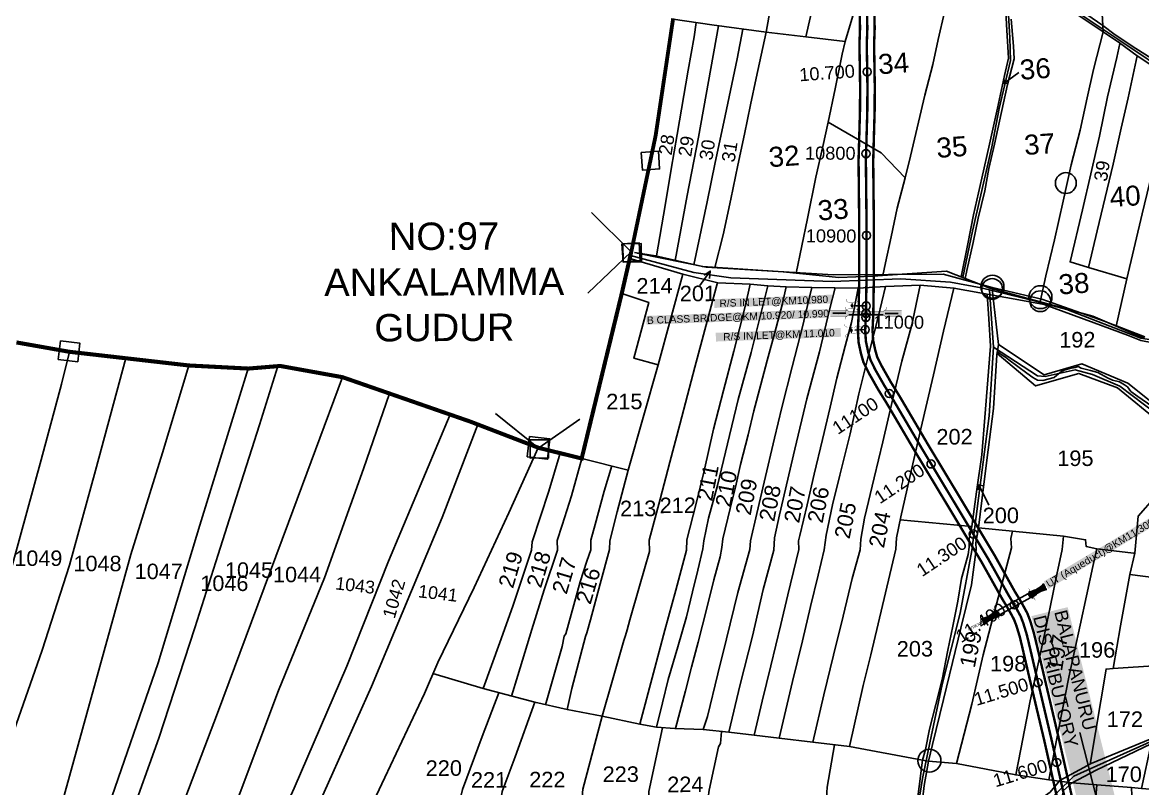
# Model space of a CAD drawing. Header units: inches. Extents: x 194782 to 246112, y 1600383 to 1614216.
# Drawn here: x 197102 to 198478, y 1611738 to 1612679 of the extents above; entities that cross this region are included whole.
import ezdxf
from ezdxf.enums import TextEntityAlignment as Align

# ---------------------------------------------------------------- set-up
doc = ezdxf.new("R2010")
doc.units = ezdxf.units.IN
doc.header["$LTSCALE"] = 15
doc.header["$MEASUREMENT"] = 0
doc.header["$PDMODE"] = 32
doc.header["$PDSIZE"] = 10
doc.linetypes.add('ACAD_ISO02W100', pattern=[15, 12, -3])
doc.linetypes.add('HIDDEN2', pattern=[0.1875, 0.125, -0.0625])
for name, color, linetype in [('BOUNDRY STONES', 240, 'Continuous'), ('CANAL1', 7, 'Continuous'), ('CSMark', 72, 'Continuous'), ('DIMENSION', 7, 'Continuous'), ('PAPER SIZE', 5, 'Continuous'), ('PLOTS', 7, 'Continuous'), ('PLOTS NO', 7, 'Continuous'), ('ROADS', 1, 'Continuous'), ('STREAMS', 4, 'Continuous'), ('STRUCTURE', 5, 'Continuous'), ('text2', 7, 'Continuous'), ('VILLAGE BOUNDAY', 5, 'Continuous')]:
    doc.layers.add(name, color=color, linetype=linetype)
doc.styles.get("Standard").update_dxf_attribs({"font": 'arial.ttf'})
doc.dimstyles.get("Standard").update_dxf_attribs({"dimtxt": 0.18, "dimasz": 0.18, "dimexe": 0.18, "dimexo": 0.0625, "dimgap": 0.09, "dimtad": 0, "dimtih": 1, "dimtoh": 1, "dimdec": 4, "dimzin": 0, "dimdsep": 46, "dimtxsty": 'Standard', "dimcen": 0.09, "dimadec": 0, "dimazin": 0, "dimtfac": 1, "dimtdec": 4, "dimtofl": 0, "dimtmove": 0, "dimatfit": 3, "dimfxl": 1, "dimtolj": 1, "dimtzin": 0, "dimarcsym": 0})

# ---------------------------------------------------------------- blocks, each defined once
blk = doc.blocks.new('OT')
at = {"layer": 'STRUCTURE', "color": 190}
for points, const_width in [([(769751.4, 1706595.8), (769729.4, 1706595.8)], 0.5), ([(769775.2, 1706601.8), (769775.2, 1706597.8), (769769.2, 1706593.8), (769761.8, 1706593.8), (769754.4, 1706593.8), (769748.4, 1706597.8), (769748.4, 1706601.8)], 0.5), ([(769761.8, 1706593.8), (769761.8, 1706581)], 2.5), ([(769751.4, 1706579), (769729.4, 1706579)], 0.5), ([(769748.4, 1706573), (769748.4, 1706577), (769754.4, 1706581), (769761.8, 1706581), (769761.8, 1706581), (769761.8, 1706581), (769769.2, 1706581), (769775.2, 1706577), (769775.2, 1706573)], 0.5)]:
    blk.add_lwpolyline(points, dxfattribs=dict(at, const_width=const_width))
at = {"layer": 'STRUCTURE', "color": 0}
blk.add_circle((769761.8, 1706587.4), 1.87, dxfattribs=at)
blk.add_leader([(769732.6, 1706587.4), (769753.8, 1706587.4)], dimstyle='Standard', override={"dimasz": 10, "dimgap": 0.09, "dimtad": 0}, dxfattribs=at)
blk = doc.blocks.new('SLB')
at = {"layer": 'STRUCTURE'}
h = blk.add_hatch(dxfattribs=at)
h.set_pattern_fill('DOTS', color=6, scale=20, angle=320.3722, style=0)
h.set_pattern_definition([(320.372247934, (-159.4327, -72.9564), (1.2786241598, 0.5641323054), [0, -1.25])])
h.paths.add_polyline_path([(769699.5, 1706871.1), (769699.5, 1706861.1), (769729.1, 1706861.1), (769732.1, 1706863.1), (769792.1, 1706863.1), (769795.1, 1706861.1), (769824.7, 1706861.1), (769824.7, 1706871.1), (769795.1, 1706871.1), (769792.1, 1706869.1), (769732.1, 1706869.1), (769729.1, 1706871.1)])
at = {"layer": 'STRUCTURE', "color": 6, "linetype": 'ACAD_ISO02W100', "ltscale": 0.5, "const_width": 0.5}
for points in [[(769699.5, 1706871.1), (769729.1, 1706871.1)], [(769795.1, 1706871.1), (769824.7, 1706871.1)], [(769699.5, 1706861.1), (769729.1, 1706861.1)], [(769795.1, 1706861.1), (769824.7, 1706861.1)]]:
    blk.add_lwpolyline(points, dxfattribs=at)
at = {"layer": 'STRUCTURE', "color": 6, "const_width": 0.628}
for points in [[(769726.1, 1706877.1), (769726.1, 1706873.1), (769732.1, 1706869.1), (769792.1, 1706869.1), (769798.1, 1706873.1), (769798.1, 1706877.1)], [(769726.1, 1706855.1), (769726.1, 1706859.1), (769732.1, 1706863.1), (769792.1, 1706863.1), (769798.1, 1706859.1), (769798.1, 1706855.1)]]:
    blk.add_lwpolyline(points, dxfattribs=at)
at = {"layer": 'STRUCTURE', "color": 6}
blk.add_lwpolyline([(769732.1, 1706863.1), (769792.1, 1706863.1)], dxfattribs=at)
blk.add_lwpolyline([(769732.1, 1706863.1), (769792.1, 1706863.1)], dxfattribs=at)
at = {"layer": 'STRUCTURE', "color": 0}
blk.add_circle((769762.1, 1706866.1), 1.24, dxfattribs=at)
for points in [[(769703.8, 1706866), (769726.7, 1706866)], [(769818.6, 1706865.8), (769795.7, 1706865.8)]]:
    blk.add_leader(points, dimstyle='Standard', override={"dimasz": 10, "dimgap": 0.09, "dimtad": 0}, dxfattribs=at)
blk = doc.blocks.new('UT')
at = {"layer": 'STRUCTURE'}
h = blk.add_hatch(dxfattribs=at)
h.set_pattern_fill('DASH', color=150, scale=8, angle=-39.6278, style=0)
h.set_pattern_definition([(320.372247933, (-4370.464, -6260.8811), (1.40800153113, 0.132407282), [1, -1])])
h.paths.add_polyline_path([(765163, 1700681.9), (765165.6, 1700680.6), (765167.2, 1700680.3), (765169.1, 1700680), (765172.4, 1700679.6), (765176.4, 1700679.3), (765179.5, 1700679.5), (765183.1, 1700679.9), (765187.7, 1700680.9), (765188.9, 1700681.2), (765193.1, 1700682.2), (765196.1, 1700680.2), (765196.1, 1700672.2), (765193.1, 1700670.2), (765190.5, 1700670.8), (765188.1, 1700671.3), (765185.5, 1700671.8), (765183.6, 1700672.1), (765181, 1700672.5), (765180.3, 1700672.5), (765178.5, 1700672.6), (765176.7, 1700672.6), (765174.6, 1700672.5), (765172.5, 1700672.3), (765170.4, 1700672), (765168.5, 1700671.7), (765166.1, 1700671.2), (765165, 1700670.8), (765163, 1700669.7)])
h.paths.add_polyline_path([(765259.1, 1700682.2), (765256.1, 1700680.2), (765256.1, 1700672.2), (765259.1, 1700670.2), (765261.9, 1700671), (765264.4, 1700671.6), (765266.4, 1700672), (765269.1, 1700672.5), (765272.7, 1700673), (765276.1, 1700673.1), (765278.6, 1700672.9), (765281.2, 1700672.7), (765283.9, 1700672.3), (765286.4, 1700671.9), (765288, 1700671.3), (765289.2, 1700670.6), (765289.1, 1700682.7), (765287.6, 1700681.8), (765285.7, 1700681.2), (765283, 1700680.7), (765281.2, 1700680.4), (765276.7, 1700679.9), (765272.7, 1700679.9), (765268.7, 1700680.3), (765264.8, 1700681), (765261.2, 1700681.7)])
at = {"layer": 'STRUCTURE', "color": 150, "const_width": 0.628}
for points in [[(765190.1, 1700688.2), (765190.1, 1700684.2), (765196.1, 1700680.2), (765256.1, 1700680.2), (765262.1, 1700684.2), (765262.1, 1700688.2)], [(765190.1, 1700664.2), (765190.1, 1700668.2), (765196.1, 1700672.2), (765256.1, 1700672.2), (765262.1, 1700668.2), (765262.1, 1700664.2)]]:
    blk.add_lwpolyline(points, dxfattribs=at)
at = {"layer": 'STRUCTURE', "color": 150}
for points in [[(765196.1, 1700680.2), (765256.1, 1700680.2)], [(765196.1, 1700672.2), (765256.1, 1700672.2)], [(765196.1, 1700672.2), (765256.1, 1700672.2)]]:
    blk.add_lwpolyline(points, dxfattribs=at)
at = {"layer": 'STRUCTURE', "color": 0}
blk.add_circle((765226.1, 1700676.2), 1.89, dxfattribs=at)
at = {"layer": 'STRUCTURE', "color": 150}
for points in [[(765163, 1700681.9), (765164.4, 1700681.1), (765167.9, 1700680.2), (765171.2, 1700679.8), (765176.1, 1700679.4), (765184.7, 1700680.3), (765193.1, 1700682.2)], [(765289.1, 1700682.7), (765287.8, 1700681.9), (765284.3, 1700680.9), (765280.9, 1700680.4), (765276.1, 1700679.8), (765267.4, 1700680.5), (765259.1, 1700682.2)], [(765163, 1700669.7), (765164.3, 1700670.6), (765167.8, 1700671.6), (765171.2, 1700672.1), (765176, 1700672.6), (765184.7, 1700672), (765193.1, 1700670.2)], [(765289.2, 1700670.6), (765287.8, 1700671.4), (765284.2, 1700672.3), (765280.9, 1700672.7), (765276.1, 1700673.1), (765267.4, 1700672.2), (765259.1, 1700670.2)]]:
    blk.add_spline(points, degree=3, dxfattribs=at)
at = {"layer": 'STRUCTURE', "color": 0}
blk.add_text('STREAM', height=5, dxfattribs=at).set_placement((765148.2, 1700675.8), align=Align.MIDDLE_CENTER)
for points in [[(765190.9, 1700676), (765164.2, 1700675.8)], [(765289.3, 1700676.7), (765265.4, 1700676.4)]]:
    blk.add_leader(points, dimstyle='Standard', override={"dimasz": 10, "dimgap": 0.09, "dimtad": 0}, dxfattribs=at)

msp = doc.modelspace()

# ---------------------------------------------------------------- linework, layer by layer
at = {"layer": 'BOUNDRY STONES'}
for points in [[(197862.4, 1612519.6), (197883.5, 1612521.1), (197885, 1612499.2), (197863.9, 1612497.8)], [(197838.6, 1612407.1), (197859.7, 1612408.6), (197861.2, 1612386.7), (197840.1, 1612385.3)]]:
    msp.add_lwpolyline(points, close=True, dxfattribs=at)
at = {"layer": 'BOUNDRY STONES', "color": 1}
for points in [[(197850.1, 1612397.3), (197801.1, 1612445.7)], [(197736.3, 1612156.5), (197683.2, 1612199.1)], [(197736.4, 1612156.7), (197786.8, 1612191.9)]]:
    msp.add_lwpolyline(points, dxfattribs=at)
at = {"layer": 'BOUNDRY STONES'}
msp.add_lwpolyline([(197850.1, 1612397.3), (197796.8, 1612346.5)], dxfattribs=at)
at = {"layer": 'BOUNDRY STONES', "color": 1}
for points in [[(197839.9, 1612407.4), (197862.5, 1612407.5), (197862.6, 1612385.1), (197840, 1612384.9)], [(197148.8, 1612288), (197172.8, 1612285.1), (197170.1, 1612262.4), (197146.1, 1612265.3)], [(197725.3, 1612170.6), (197750.2, 1612167.7), (197747.3, 1612142.8), (197722.4, 1612145.8)], [(197725.8, 1612166.6), (197748.4, 1612166.7), (197748.5, 1612144.3), (197725.9, 1612144.1)]]:
    msp.add_lwpolyline(points, close=True, dxfattribs=at)
at = {"layer": 'BOUNDRY STONES'}
for centre in [(198384.1, 1612481.9), (198293.5, 1612351.8), (198352.7, 1612336.8)]:
    msp.add_circle(centre, 12.8, dxfattribs=at)
at = {"layer": 'BOUNDRY STONES', "color": 1}
for centre in [(198293.9, 1612354.6), (198352.9, 1612341.8), (198216.5, 1611772.5)]:
    msp.add_circle(centre, 14.1, dxfattribs=at)
at = {"layer": 'CANAL1', "color": 200, "const_width": 3}
for points in [[(198130.8, 1612692.7), (198131.2, 1612671.9), (198130.5, 1612652.6), (198131.3, 1612602.3), (198131.2, 1612572.4), (198129.4, 1612509.3), (198130.2, 1612433.4), (198130.1, 1612362), (198130.1, 1612360.3), (198129.5, 1612321.1), (198128.6, 1612301.3), (198129.4, 1612286.4), (198132.4, 1612272.4), (198135.5, 1612261.6), (198141.9, 1612248.8), (198153.5, 1612228.4), (198164.6, 1612210.5), (198199.1, 1612151.8), (198242.3, 1612080.2), (198280.7, 1612016.2), (198306, 1611971.1), (198311.4, 1611962.2), (198315.9, 1611954.4), (198320.4, 1611946), (198323.3, 1611938.5), (198327.4, 1611925.1), (198330.9, 1611910.4), (198340.5, 1611869.3), (198357.8, 1611796.4), (198371, 1611737.4), (198382.9, 1611685)], [(198148.8, 1612694), (198149.2, 1612671.7), (198148.5, 1612652.4), (198149.3, 1612602.4), (198149.2, 1612572.2), (198147.4, 1612509.1), (198148.2, 1612433.4), (198148.1, 1612362), (198148.1, 1612360.2), (198147.5, 1612320.5), (198146.6, 1612301.4), (198147.3, 1612288.8), (198149.9, 1612276.8), (198152.4, 1612268.1), (198157.8, 1612257.3), (198168.9, 1612237.7), (198180, 1612219.8), (198214.6, 1612161), (198257.7, 1612089.5), (198296.3, 1612025.2), (198321.5, 1611980.1), (198326.9, 1611971.4), (198331.6, 1611963.1), (198336.8, 1611953.5), (198340.3, 1611944.3), (198344.7, 1611929.8), (198348.4, 1611914.5), (198358.1, 1611873.4), (198375.3, 1611800.4), (198388.6, 1611741.3), (198400.4, 1611689.1)]]:
    msp.add_lwpolyline(points, dxfattribs=at)
at = {"layer": 'CANAL1', "color": 3, "linetype": 'HIDDEN2', "ltscale": 4, "true_color": 0x00ff00, "const_width": 3}
msp.add_lwpolyline([(198139.8, 1612693.3), (198140.2, 1612671.8), (198139.5, 1612652.5), (198140.3, 1612602.4), (198140.2, 1612572.3), (198138.4, 1612509.2), (198139.2, 1612433.4), (198139.1, 1612362), (198139.1, 1612360.2), (198138.5, 1612322), (198138.5, 1612320.8), (198137.6, 1612301.4), (198138.4, 1612287.6), (198141.2, 1612274.6), (198144, 1612264.9), (198149.8, 1612253), (198161.2, 1612233), (198172.3, 1612215.2), (198206.9, 1612156.4), (198250, 1612084.8), (198288.5, 1612020.7), (198313.8, 1611975.6), (198319.1, 1611966.8), (198320.4, 1611964.6), (198323.7, 1611958.8), (198328.6, 1611949.8), (198331.8, 1611941.4), (198336.1, 1611927.4), (198339.7, 1611912.4), (198349.3, 1611871.4), (198366.5, 1611798.4), (198379.8, 1611739.4), (198391.6, 1611687)], dxfattribs=at)
at = {"layer": 'PLOTS', "color": 0}
for points in [[(198064.8, 1612661.6), (198112.8, 1612655.6), (198127.2, 1612703.7), (198142.2, 1612702.1), (198160.4, 1612770.9), (198246, 1612736.1), (198309.6, 1612712), (198306.9, 1612761.7), (198279.9, 1612777.3), (198238.2, 1612806.3), (198206.4, 1612831.3), (198170.7, 1612857.4), (198184.6, 1612908.7), (198198.2, 1612958.8), (198207.3, 1612992.6)], [(198111.1, 1612852.6), (198099.3, 1612802.1), (198088.7, 1612760.8), (198078.8, 1612722.7), (198070.5, 1612686.6), (198064.8, 1612661.6), (198015.7, 1612667.2), (197949.1, 1612676.1), (197901.5, 1612683.3)], [(198038.2, 1612794.1), (198021.4, 1612697), (198015.7, 1612667.2), (198003.7, 1612610.9), (197996.7, 1612577.9), (197989.1, 1612542), (197981.1, 1612503.7), (197972.4, 1612462.2), (197963.2, 1612418.2), (197952.9, 1612378.3)], [(198314, 1612755.8), (198337.3, 1612739.5), (198367.7, 1612718.7), (198398.1, 1612697.1), (198429.6, 1612675.6), (198444.9, 1612664), (198469.9, 1612647.2), (198496.7, 1612630.3), (198528.2, 1612608.6), (198584.3, 1612593.6), (198591.7, 1612616.2), (198665.5, 1612605.7), (198679.9, 1612621.5), (198625.1, 1612643.5), (198575.4, 1612663.4), (198503, 1612689.4), (198485.7, 1612695.7), (198461.6, 1612713.4), (198470.1, 1612754), (198473.8, 1612772.1), (198430.7, 1612781.3)], [(198446.1, 1612306.3), (198459, 1612364.1), (198477.9, 1612444.3), (198493, 1612506.8), (198503.7, 1612550.4), (198517.4, 1612607.8), (198471.6, 1612638.2), (198449.9, 1612654), (198430.1, 1612667.8), (198379, 1612701.7), (198328.2, 1612734.1), (198313.3, 1612744.1), (198306.9, 1612761.7)], [(198246, 1612736.1), (198234.8, 1612691.9), (198227.4, 1612658.3), (198220.6, 1612627.4), (198210.7, 1612589.9), (198203, 1612556.5), (198193.3, 1612515.1), (198186.5, 1612488.3), (198177, 1612451), (198169.5, 1612415.8), (198162.6, 1612383.8), (198159.3, 1612368.5)], [(198255.4, 1612366.8), (198263.6, 1612407.2), (198270.8, 1612443.1), (198280.8, 1612488), (198290.1, 1612529.5), (198300, 1612574.1), (198308.9, 1612614.2), (198313.7, 1612635.5), (198311.3, 1612676.8), (198309.6, 1612712)], [(198428.1, 1612703.9), (198429.6, 1612675.6), (198430.1, 1612667.8), (198417.9, 1612621.3), (198410.3, 1612586.4), (198401.6, 1612546.7), (198390.7, 1612504.3), (198380.7, 1612459.8), (198370.1, 1612412.3), (198359.4, 1612368), (198352.4, 1612336.2)], [(197881.2, 1612392.4), (197891.8, 1612454.5), (197899.3, 1612499), (197906.5, 1612541.4), (197920, 1612620.5), (197927.3, 1612661.7), (197929.9, 1612679)], [(197957.2, 1612675), (197932.7, 1612538.2), (197919, 1612466.7), (197904.2, 1612387)], [(198316.9, 1612683.2), (198319.6, 1612649.9), (198320.8, 1612634.6), (198312.6, 1612602.8), (198302.6, 1612557.9), (198296.3, 1612529.8), (198289.6, 1612499.6), (198284.6, 1612472.4), (198276.4, 1612438.8), (198270.4, 1612409), (198262.4, 1612374.5), (198260.2, 1612364.9)], [(197927.2, 1612381.7), (197943.2, 1612458.9), (197953.2, 1612507.2), (197963.8, 1612556.5), (197980.4, 1612634.4), (197987.2, 1612671)], [(198052.9, 1612371.4), (198066.6, 1612438.3), (198076.8, 1612489.2), (198085.4, 1612527), (198092.1, 1612556.5), (198100.6, 1612597.8), (198109.2, 1612640.1), (198112.8, 1612655.6)], [(198459.1, 1612364.4), (198411.8, 1612378.4), (198389.4, 1612385.1), (198404.4, 1612449.1), (198414.7, 1612493.4), (198425.5, 1612539.4), (198435.3, 1612587.8), (198446.6, 1612636), (198450.6, 1612653.5)], [(198471.6, 1612638.2), (198460.5, 1612586.4), (198452.2, 1612549.5), (198442.2, 1612505.2), (198432.5, 1612464.1), (198422.7, 1612423.1), (198411.8, 1612378.4)], [(198186.5, 1612488.3), (198157.1, 1612519.1), (198092.1, 1612556.5)], [(197848.3, 1612389.2), (197913.5, 1612370.2), (197956.6, 1612359.5), (197996.2, 1612357.6), (198017.8, 1612355.9), (198040.5, 1612354.5), (198072.1, 1612353.7), (198129, 1612352.7), (198162.4, 1612355), (198205.2, 1612356.6), (198246.6, 1612352.9), (198294.2, 1612344.3), (198326.4, 1612338.4), (198357.3, 1612332.8), (198419, 1612310.2), (198459.9, 1612295.3), (198476.1, 1612288.6), (198545.9, 1612274.9)], [(197913.5, 1612370.2), (197883, 1612258.6), (197853.2, 1612266.7), (197871.9, 1612335.3), (197838.4, 1612346.1)], [(197955.9, 1612359.7), (197937.3, 1612289.5), (197928.4, 1612255.7), (197919.3, 1612221.4), (197909.7, 1612185.4), (197897.5, 1612139.3), (197885.5, 1612093.7), (197872.1, 1612043.5), (197872.6, 1612029.6), (197860.4, 1611987), (197848.4, 1611945.5), (197844.9, 1611933.1), (197842.9, 1611926.4), (197841.1, 1611920.1), (197827.2, 1611871.4), (197814.5, 1611827.2), (197771.4, 1611835.5), (197731.6, 1611844.3), (197668, 1611861.2), (197606.5, 1611879.5)], [(197814.5, 1611827.2), (197860.6, 1611817.5), (197877.5, 1611880.6), (197891.5, 1611933), (197904.7, 1611981.9), (197917.9, 1612031.2), (197918.5, 1612043.9), (197929.7, 1612088.5), (197939.7, 1612128.7), (197951, 1612179.5), (197963.6, 1612227.3), (197976.2, 1612275.3), (197990.1, 1612330.2), (197996.2, 1612357.6)], [(198017.8, 1612355.9), (198005.1, 1612305.1), (197997.4, 1612273.8), (197981.6, 1612216.1), (197968.4, 1612161.8), (197955.9, 1612110.7), (197945.2, 1612070.3), (197939.2, 1612042.7), (197938.2, 1612032.7), (197931.8, 1612006.4), (197925.4, 1611980.1), (197917.9, 1611949.3), (197907.2, 1611912.5), (197895.5, 1611872.3), (197888.5, 1611843.6), (197881.2, 1611813.6), (197860.6, 1611817.5)], [(198001, 1611803.9), (198031.7, 1611800.2), (198048.4, 1611869.9), (198060.4, 1611919.7), (198070.5, 1611962), (198079.8, 1612000.4), (198087.2, 1612031.3), (198089.7, 1612049.6), (198097.5, 1612086.6), (198106.6, 1612123.3), (198119.1, 1612173.8), (198129.9, 1612223), (198142.5, 1612273.7), (198153.3, 1612317.1), (198162.4, 1612355)], [(198205.2, 1612356.6), (198194.9, 1612307.7), (198182.5, 1612263.1), (198171.3, 1612215.5), (198159.1, 1612164.2), (198148.5, 1612119.8), (198136.8, 1612070.5), (198132.1, 1612044.6), (198131.4, 1612031.5), (198121.6, 1611996.2), (198110.4, 1611950.2), (198098.7, 1611902.1), (198086.8, 1611853.3), (198073.2, 1611795.3), (198031.7, 1611800.2)], [(197881.2, 1611813.6), (197903.8, 1611812), (197904.5, 1611812), (197916.7, 1611858.4), (197924.2, 1611887.3), (197932.2, 1611918.1), (197943.1, 1611959.7), (197951.4, 1611994.7), (197959.4, 1612022.7), (197961.6, 1612034.3), (197962.5, 1612045), (197971.8, 1612082.4), (197978.3, 1612108.5), (197984.4, 1612136.3), (197993.9, 1612172.7), (198000.7, 1612202.2), (198009.4, 1612234.5), (198017.3, 1612264.2), (198026.5, 1612298.5), (198035.5, 1612332.2), (198040.5, 1612354.5)], [(198072.1, 1612353.7), (198064.4, 1612321.5), (198060.9, 1612306.8), (198047.9, 1612256.3), (198035, 1612206.2), (198026.2, 1612168.8), (198013.4, 1612114.5), (198004.4, 1612076.3), (197996.5, 1612042.7), (197996, 1612032.1), (197981.2, 1611979.1), (197967.2, 1611922.4), (197956.6, 1611879.2), (197943.7, 1611827), (197938.3, 1611810.8), (197903.8, 1611812)], [(197938.3, 1611810.8), (197970.1, 1611807.6), (197983.8, 1611866.1), (197999.2, 1611925.4), (198012.4, 1611982.7), (198025.4, 1612031.1), (198026.1, 1612046.1), (198032.3, 1612074.6), (198051.3, 1612155.1), (198065.9, 1612216.9), (198081.3, 1612274.6), (198093.5, 1612326.4), (198100.5, 1612353.2)], [(198129, 1612352.7), (198120.6, 1612310.6), (198113.1, 1612281.6), (198102.9, 1612242.4), (198094.4, 1612206.6), (198085, 1612166.8), (198075, 1612124.3), (198066.3, 1612086.9), (198057.4, 1612049.3), (198055.8, 1612042.4), (198056, 1612031.9), (198052.8, 1612018.6), (198042.6, 1611976.4), (198033.8, 1611940), (198021.5, 1611889.2), (198011.1, 1611845.8), (198001, 1611803.9), (197970.1, 1611807.6)], [(198073.3, 1611795.3), (198118.2, 1611790), (198134.9, 1611864.9), (198144.6, 1611902.6), (198162.5, 1611978.7), (198175.1, 1612032.3), (198176, 1612046.2), (198181.2, 1612072.2), (198194.1, 1612128.1), (198206.1, 1612180.1), (198221.5, 1612246.3), (198233.9, 1612300.2), (198246.6, 1612352.9)], [(198287.5, 1612345.5), (198289.4, 1612315.3), (198291.5, 1612281.5), (198288.2, 1612240.4), (198284.6, 1612194.2), (198280.9, 1612148.3), (198274.5, 1612102.9), (198268.5, 1612060.1), (198180.5, 1612068.5)], [(199102.3, 1612345.2), (199089.5, 1612271.2), (199082.3, 1612230), (199074.6, 1612184.7), (199070.4, 1612160), (199070.7, 1612142), (199062.7, 1612098), (199052.3, 1612035), (198991.9, 1612007.4), (198914.7, 1611976.9), (198853.5, 1611939), (198799.3, 1611907.4), (198780, 1611902), (198683, 1611866.6), (198612.3, 1611842.4), (198540.9, 1611816.4), (198487.8, 1611799.1), (198415.3, 1611769.1), (198376.6, 1611748.3), (198364.7, 1611734), (198351.6, 1611724.5), (198312.8, 1611710.5), (198269.5, 1611696.6), (198202.1, 1611695.9)], [(198293.7, 1612353.6), (198294.2, 1612344.3), (198301.5, 1612283.8), (198299.5, 1612270.8), (198295.2, 1612204.9), (198288.8, 1612154.5), (198283.5, 1612112.3), (198276.7, 1612058.6), (198273.5, 1612040.1), (198273.9, 1612031.8), (198268, 1611988.5), (198255.1, 1611935.5), (198244.8, 1611893), (198233.7, 1611847.5), (198220.4, 1611792.6), (198215.4, 1611771.9), (198210.1, 1611742.2), (198208.5, 1611727.8)], [(198301.5, 1612283.8), (198357.5, 1612246.6), (198403.9, 1612260.1), (198460.3, 1612236), (198507, 1612198.9), (198554.8, 1612180.6), (198635.9, 1612194.8), (198706.8, 1612180.3), (198758.8, 1612161.7), (198822, 1612179.5), (198848.8, 1612188.5), (198930.6, 1612174.7), (198956.4, 1612202.1), (199010.5, 1612194.9), (199042.9, 1612289.3), (199058.5, 1612333.9)], [(198877.9, 1612169.2), (198844.4, 1612178.2), (198789.9, 1612156.3), (198754.7, 1612145.1), (198740, 1612147.7), (198634, 1612168.1), (198554.6, 1612170.2), (198499.4, 1612187.9), (198447.4, 1612230.4), (198400.2, 1612248.2), (198346.9, 1612232.8), (198299.8, 1612272.7)], [(197883, 1612258.6), (197846.3, 1612129.5), (197789.2, 1612143.7)], [(198554.6, 1612170.2), (198514.8, 1612120.5), (198472.9, 1612072.8), (198468.7, 1612027.2), (198462.7, 1612001.1), (198597, 1611984.1)], [(197668, 1611861.2), (197688.6, 1611917.7), (197704.7, 1611962.3), (197720.6, 1612010.2), (197727.5, 1612031.2), (197728.5, 1612041.5), (197748.7, 1612103.4), (197762.7, 1612150.1)], [(197789.2, 1612143.7), (197776.6, 1612098), (197765.1, 1612061.9), (197759, 1612042.9), (197759.3, 1612030.9), (197743.1, 1611982.2), (197728.1, 1611933.7), (197710.6, 1611877.1), (197702.8, 1611851.9)], [(197744.9, 1611841.3), (197765.1, 1611912.9), (197767.7, 1611925.4), (197769.6, 1611928.3), (197779.5, 1611963.8), (197787.5, 1611992.4), (197795.7, 1612017.6), (197800.3, 1612031.6), (197800.3, 1612043.2), (197805.7, 1612062.8), (197817, 1612103.7), (197826.1, 1612134.5)], [(197846.3, 1612129.5), (197832.8, 1612078), (197823.6, 1612042.6), (197823.5, 1612032.1), (197812, 1611989.9), (197799.9, 1611945.5), (197795.4, 1611929.4), (197794.1, 1611925), (197777, 1611861.4), (197771.3, 1611835.5)], [(198268.5, 1612060.1), (198265.3, 1612044.9), (198265.5, 1612034.8), (198264, 1612025.6), (198260.7, 1612013.8), (198255.8, 1611996.4), (198251.3, 1611968.4), (198245.2, 1611937.8), (198239.3, 1611908.3), (198232.1, 1611872.1), (198224.4, 1611841.7), (198216.7, 1611811.1), (198211.7, 1611786.4), (198208, 1611773.3), (198118.2, 1611790)], [(198208, 1611773.3), (198215.4, 1611772), (198249.9, 1611769.1), (198268.5, 1611842), (198282.5, 1611902.6), (198296.5, 1611955.6), (198311.4, 1612012.2), (198317.2, 1612033.9), (198316.7, 1612045.6), (198318.6, 1612054.4), (198276.7, 1612058.6)], [(198318.6, 1612054.4), (198381.1, 1612048.1), (198379.4, 1612031.8), (198373.2, 1612001.4), (198364.9, 1611961.2), (198356.8, 1611921.6), (198340.1, 1611846.2), (198328.7, 1611786.7), (198322.6, 1611755.1), (198249.9, 1611769.1)], [(198322.6, 1611755.2), (198363.2, 1611749), (198375.6, 1611812.6), (198387.7, 1611875.2), (198401.6, 1611939), (198417.3, 1612011.2), (198422, 1612032.7), (198409.2, 1612035.5), (198408.3, 1612043.8), (198381.1, 1612048.1)], [(198422, 1612032.7), (198467.4, 1612027.6), (198468.7, 1612027.5)], [(198462.7, 1612001.1), (198451.4, 1611938.1), (198442.1, 1611885.7), (198498, 1611889.5), (198576.2, 1611892.8)], [(198442.1, 1611885.7), (198433.5, 1611885.1), (198414, 1611768.4)], [(197620.2, 1611671.8), (197640.1, 1611725.2), (197642.7, 1611737), (197666.8, 1611802.1), (197687.5, 1611856)], [(197731.6, 1611844.3), (197707.4, 1611777.4), (197691.7, 1611734.7), (197689.8, 1611724.6), (197672.8, 1611683)], [(197774.2, 1611680.5), (197789.8, 1611728.1), (197790.5, 1611737.6), (197814.5, 1611827.2)], [(198477.1, 1611738.5), (198554.3, 1611732.4), (198598.1, 1611728.9), (198617.2, 1611737.6), (198669.5, 1611753.6), (198758.7, 1611777), (198790.6, 1611788.8), (198800.1, 1611794.2), (198808.2, 1611797.2), (198813.5, 1611801.3), (198875.4, 1611811.8), (198959.5, 1611826.3)], [(197888.5, 1611813.1), (197871.8, 1611734.7), (197871.5, 1611725.1), (197861.4, 1611683.9), (197901.5, 1611680.1), (197932.3, 1611677)], [(198078.6, 1611671.1), (198038.3, 1611666.2), (197932.3, 1611677), (197944.6, 1611727.2), (197945.8, 1611736.4), (197957.3, 1611789.7), (197959.8, 1611793.5), (197961.2, 1611808.5)], [(198208, 1611773.3), (198204, 1611741), (198202.4, 1611728.2), (198195.4, 1611693.8), (198078.6, 1611671.1), (198090.2, 1611726.8), (198090.9, 1611740.2), (198100, 1611792.1)], [(198200.6, 1611689.4), (198221.1, 1611688), (198271.2, 1611689.8), (198317, 1611705.7), (198371.1, 1611723.3), (198380.1, 1611730.4), (198381.1, 1611736.1), (198391.9, 1611745.3), (198421.5, 1611760.9), (198488.9, 1611793.4)], [(198363.2, 1611749), (198375.9, 1611747.4), (198391.9, 1611745.3), (198422.2, 1611742.9), (198464.8, 1611739.5), (198477.1, 1611738.5), (198488.9, 1611793.4)], [(198422.2, 1611742.9), (198420.6, 1611723), (198415.9, 1611704.2), (198401.8, 1611625.5), (198390.2, 1611560.7), (198383.5, 1611523.5), (198369.9, 1611447.6), (198364.7, 1611407.7), (198363.2, 1611396.3), (198354.4, 1611339)], [(198394.8, 1611346.7), (198403.7, 1611395.1), (198404.8, 1611410.4), (198419.7, 1611485.6), (198431.9, 1611555.3), (198446.9, 1611640.7), (198465.3, 1611730), (198464.8, 1611739.5)]]:
    msp.add_lwpolyline(points, dxfattribs=at)
at = {"layer": 'PLOTS'}
for points in [[(198481.3, 1612291.2), (198417.1, 1612318.6), (198351.3, 1612336.5), (198290.9, 1612352.7), (198237.3, 1612373.9), (198146.9, 1612367.7), (198105.1, 1612365.9), (198036.7, 1612373.1), (197937.5, 1612379.3), (197880.1, 1612392.7), (197854, 1612396.7)], [(197857.3, 1612395.8), (197942.3, 1612378.7), (198098.5, 1612369.1), (198233.4, 1612369.9), (198293.7, 1612353.6), (198354.6, 1612339.4), (198431.2, 1612312.2), (198481.1, 1612292.9)], [(196907.6, 1611904), (197027.3, 1611817.7), (197089.9, 1612013.5), (197124.9, 1612142.2), (197150.2, 1612234.9), (197159.8, 1612274.7)], [(197229.3, 1612266.8), (197191.8, 1612129.1), (197160.1, 1612012.6), (197126.4, 1611908.1), (197077.3, 1611767.9), (197027.3, 1611817.7)], [(197149.2, 1611715.2), (197202.5, 1611907.6), (197235.2, 1612025.8), (197274.2, 1612150.5), (197306.6, 1612257.9)], [(197379.6, 1612254.1), (197319.9, 1612061.7), (197268.7, 1611892.7), (197204.7, 1611706.9)], [(197233.1, 1611698.6), (197269.6, 1611800.4), (197314, 1611935.6), (197342.6, 1612025.7), (197364.7, 1612095.3), (197393.2, 1612185.2), (197416, 1612257.1)], [(197495.4, 1612243.5), (197429.1, 1612064.9), (197383.6, 1611943.2), (197341.7, 1611830.9), (197282.6, 1611675.6)], [(197345.3, 1611669.2), (197416.6, 1611858.9), (197473.4, 1611997.3), (197521, 1612130.9), (197553.1, 1612223.5)], [(197627.5, 1612197.6), (197551.9, 1612017.6), (197500.7, 1611888.5), (197436, 1611738.8), (197403.7, 1611667.9)], [(197443, 1611667), (197531, 1611863.8), (197617.6, 1612071.3), (197661.6, 1612185.5)], [(197735.8, 1612156.9), (197699.6, 1612077.1), (197657, 1611985.1), (197612.4, 1611893.3), (197595.9, 1611854.9), (197547.3, 1611751.9), (197511.6, 1611676.4)]]:
    msp.add_lwpolyline(points, dxfattribs=at)
at = {"layer": 'PLOTS NO', "color": 0}
for points in [[(198308, 1612604.3), (198326.2, 1612617.8)], [(198309.6, 1612608.5), (198308, 1612604.3), (198311.8, 1612604.7)], [(197947.2, 1612373.9), (197934.4, 1612356)], [(197939.8, 1612368.8), (197947.2, 1612373.9), (197946.4, 1612364.6)], [(198276.8, 1612105.3), (198277, 1612111.2), (198282.6, 1612110.2)], [(198277, 1612111.2), (198289.6, 1612086.5)]]:
    msp.add_lwpolyline(points, dxfattribs=at)
at = {"layer": 'ROADS'}
for points in [[(198394.2, 1613419.5), (198380.4, 1613359), (198367.3, 1613304.5), (198360.2, 1613267.5), (198353.7, 1613242.5), (198348.8, 1613172.9), (198345.4, 1613123.3), (198344.9, 1613054.3), (198342.2, 1613032.3), (198327.3, 1612978.8), (198313.6, 1612929.3), (198301.6, 1612874.4), (198301.5, 1612855.3), (198307.7, 1612783.9), (198310.5, 1612758), (198311.8, 1612717.7), (198315.1, 1612660.3), (198316, 1612632.4), (198302.2, 1612573.3), (198293.2, 1612526.5), (198269.5, 1612422.9), (198257.4, 1612366)], [(198310.6, 1612756.5), (198316, 1612749.4), (198386.7, 1612699.7), (198449.1, 1612657.8), (198519.9, 1612610.3), (198609.5, 1612575.3), (198637.1, 1612565.3), (198695.2, 1612516.5), (198751.2, 1612465.8), (198787, 1612441.1), (198866.8, 1612391.6), (198906, 1612369.7), (198912, 1612363.5), (198913, 1612349.9)], [(197849.2, 1612393.1), (197927, 1612372), (197972.5, 1612365.6), (198097.1, 1612361.1), (198181.2, 1612364.1), (198242.4, 1612360.1), (198279.9, 1612353.2), (198345.7, 1612337.3), (198385.3, 1612326.6), (198476.4, 1612291.4), (198552.3, 1612279.1)], [(198290.2, 1612350.7), (198293.2, 1612309.5), (198295.3, 1612280.5), (198289.7, 1612196.1), (198276.8, 1612094.8), (198268.6, 1612030.5), (198254.3, 1611953.7), (198232.2, 1611866.3), (198217.1, 1611794.6), (198207.8, 1611750.5), (198197.5, 1611684.5), (198176.8, 1611597.2), (198166.4, 1611543.9), (198161.8, 1611486.5), (198158.7, 1611452.5), (198164.4, 1611382.2), (198157.2, 1611318.5), (198150.6, 1611275.1), (198147.1, 1611251.7), (198150.2, 1611229.4), (198153.8, 1611221.5)], [(198295.3, 1612280.5), (198349.4, 1612245.3), (198358.7, 1612244.5), (198395.6, 1612252.6), (198417, 1612246.8), (198450.6, 1612232.3), (198495.7, 1612198.3), (198517.5, 1612187.3), (198553.6, 1612175.6), (198630.7, 1612175.2), (198688.7, 1612168.1), (198749.7, 1612155.5), (198787.2, 1612159.2), (198842.3, 1612179.7), (198865.6, 1612176.2), (198912, 1612160), (199010.9, 1612175.6)], [(198491.2, 1611797.3), (198394, 1611753.4), (198373.3, 1611733.4), (198366, 1611724.7), (198276.6, 1611696), (198264.4, 1611692.1), (198198.7, 1611693.2), (198167.9, 1611685.8), (198071.7, 1611667.2), (198042.7, 1611663.8), (197959.7, 1611672), (197877.2, 1611680.2), (197784.7, 1611679.1), (197674.7, 1611680.3), (197618.1, 1611668.4), (197513.9, 1611667.6)]]:
    msp.add_lwpolyline(points, dxfattribs=at)
at = {"layer": 'STREAMS'}
msp.add_lwpolyline([(198489.7, 1612208), (198472.6, 1612219.9), (198463.9, 1612226), (198459.7, 1612231.5), (198456.1, 1612234.1), (198449.9, 1612237.9), (198441.5, 1612240), (198435.1, 1612242.7), (198423.4, 1612249.2), (198414.2, 1612251.6), (198403, 1612254.5), (198399.3, 1612256.6), (198395.5, 1612255.6), (198389.2, 1612254.1), (198381.9, 1612252.3), (198378.8, 1612250.7), (198373.1, 1612245.9), (198369.7, 1612243.1), (198355.8, 1612239.6), (198349.4, 1612239.8), (198343.6, 1612243.2), (198336.3, 1612248.5), (198314.2, 1612264.9), (198310, 1612268), (198305.9, 1612270.7), (198301.4, 1612273.8), (198300, 1612274.6), (198300, 1612274.6)], dxfattribs=at)
at = {"layer": 'text2', "color": 2}
for p in [(198140, 1612618.6), (198138.6, 1612518.1), (198139.2, 1612417.6), (198138.3, 1612317.1), (198167.2, 1612223.4), (198218.5, 1612137), (198270.4, 1612050.9), (198320.8, 1611963.9), (198350, 1611868.3), (198372.8, 1611770.4)]:
    msp.add_point(p, dxfattribs=at)
at = {"layer": 'text2', "color": 2, "linetype": 'Continuous'}
for p in [(198138.7, 1612331, 1), (198138.5, 1612322, 1), (198137.6, 1612301.9, 1)]:
    msp.add_point(p, dxfattribs=at)
at = {"layer": 'VILLAGE BOUNDAY', "linetype": 'ACAD_ISO02W100', "ltscale": 0.2}
msp.add_lwpolyline([(197094.7, 1612286.2, 5, 5, 0), (197159.8, 1612274.7, 5, 5, 0), (197306.6, 1612257.9, 5, 5, 0), (197379.6, 1612254.1, 5, 5, 0), (197418.8, 1612257.3, 5, 5, 0), (197495.4, 1612243.5, 5, 5, 0), (197652.6, 1612188.9, 5, 5, 0), (197736.4, 1612156.7, 5, 5, 0), (197789.2, 1612143.7, 5, 5, 0), (197838.4, 1612346.1, 5, 5, 0), (197850.1, 1612397.3, 4.72, 4.72, 0), (197880.1, 1612540.3, 4.72, 4.72, 0), (197901.6, 1612684.2, 4.72, 4.72, 0)], format="xyseb", dxfattribs=at)

# ---------------------------------------------------------------- block references
at = {"layer": 'STRUCTURE', "color": 0, "xscale": 0.7, "yscale": 0.7, "zscale": 0.7}
msp.add_blockref('SLB', (-340694.9, 417515.8, 1), dxfattribs=at)
at = {"layer": 'STRUCTURE', "color": 0}
for name, p, xscale, yscale, zscale, rotation in [('OT', (644789.5, 2560828.8, 1), 0.5599999999999999, 0.5599999999999999, 0.5599999999999999, 179.0611478312188), ('OT', (574885.7, 2590670.9, 1), 0.5599999999999999, 0.5599999999999999, 0.5599999999999999, 183.2164711085915), ('UT', (308653.8, 311202.2), 0.7, 0.7, 0.7, 29.07389683366773)]:
    msp.add_blockref(name, p, dxfattribs=dict(at, xscale=xscale, yscale=yscale, zscale=zscale, rotation=rotation))

# ---------------------------------------------------------------- texts
at = {"layer": 'CSMark', "color": 1}
for s, rotation, p in [('10.700', 4.0924, (198056.6, 1612614.8)), ('10800', 359.7104, (198063.6, 1612518.8)), ('10900', 359.7104, (198064.6, 1612417.2)), ('11000', 359.7104, (198147.8, 1612311.3)), ('11100', 33.7046, (198099.5, 1612179)), ('11.200', 33.7046, (198151.1, 1612093.9)), ('11.300', 33.7046, (198203, 1612004.4)), ('11.400', 33.7046, (198251.1, 1611923.2)), ('11.500', 16.8482, (198272, 1611847.4)), ('11.600', 16.8482, (198295.3, 1611747.4))]:
    msp.add_text(s, height=16, rotation=rotation, dxfattribs=at).set_placement(p, align=Align.MIDDLE_LEFT)
at = {"layer": 'DIMENSION', "color": 1, "insert": (197619.9, 1612433.5), "char_height": 33.62, "width": 412.326, "attachment_point": 2, "rotation": 0.279}
msp.add_mtext('NO:97\\PANKALAMMA\\PGUDUR ', dxfattribs=at)
at = {"layer": 'PLOTS NO', "color": 0}
for s, height, rotation, p in [('34', 24.54, 3.8794, (198154.2, 1612615.5)), ('36', 24.54, 3.8794, (198328.3, 1612608.7)), ('28', 16.28, 81.2282, (197899.6, 1612515.3)), ('29', 16.28, 81.2282, (197923.7, 1612513.4)), ('30', 16.28, 81.2282, (197949.6, 1612509)), ('35', 24.54, 3.8794, (198225.8, 1612512.8)), ('37', 24.54, 3.8794, (198333.6, 1612516.3)), ('31', 16.28, 81.2282, (197977, 1612506.7)), ('32', 24.54, 3.8794, (198019.7, 1612501.4)), ('39', 16.28, 81.2282, (198434.5, 1612483.1)), ('40', 24.54, 3.8794, (198438.8, 1612452.3)), ('33', 24.54, 3.8794, (198079.9, 1612435.9)), ('38', 24.54, 3.8794, (198375.8, 1612345)), ('214', 19.12, 0.279, (197856.5, 1612346.1)), ('201', 19.12, 0.279, (197909.8, 1612336.7)), ('192', 19.12, 0.279, (198376, 1612279.8)), ('215', 19.12, 0.279, (197819.4, 1612204)), ('202', 19.12, 0.279, (198225.1, 1612160.7)), ('195', 19.12, 0.279, (198373.6, 1612134.3)), ('211', 19.12, 78.9583, (197949.3, 1612090.3)), ('210', 19.12, 78.9583, (197971.9, 1612082.9)), ('209', 19.12, 78.9583, (197996.7, 1612073)), ('208', 19.12, 78.9583, (198025.7, 1612065.3)), ('207', 19.12, 78.9583, (198056.3, 1612063.4)), ('206', 19.12, 78.9583, (198085.1, 1612063.3)), ('212', 19.12, 0.279, (197885, 1612076.5)), ('213', 19.12, 0.279, (197836.4, 1612072.7)), ('205', 19.12, 78.9583, (198118.3, 1612044)), ('200', 19.12, 0.279, (198282, 1612064.1)), ('204', 19.12, 78.9583, (198160.5, 1612032.8)), ('219', 19.12, 73.4946, (197704.7, 1611983.1)), ('218', 19.12, 73.4946, (197739.2, 1611983.5)), ('217', 19.12, 73.4946, (197770.6, 1611975.9)), ('216', 19.12, 73.4946, (197800, 1611963.4)), ('199', 19.12, 78.3114, (198272, 1611885.7)), ('203', 19.12, 0.279, (198176.4, 1611900.3)), ('197', 19.12, 80.2199, (198379.2, 1611881.6)), ('196', 19.12, 0.279, (198400.3, 1611898.9)), ('198', 19.12, 0.279, (198291, 1611882.1)), ('172', 19.12, 0.279, (198434.4, 1611813.8)), ('220', 19.12, 0.279, (197597.6, 1611753.8)), ('223', 19.12, 0.279, (197815, 1611746.3)), ('170', 19.12, 0.279, (198433, 1611746.2)), ('221', 19.12, 0.279, (197653.2, 1611739.3)), ('222', 19.12, 0.279, (197724.8, 1611739.7)), ('224', 19.12, 0.279, (197894.3, 1611733.8))]:
    msp.add_text(s, height=height, rotation=rotation, dxfattribs=at).set_placement(p)
at = {"layer": 'PLOTS NO'}
for s, p in [('1049', (197092.1, 1612011.7)), ('1048', (197164.8, 1612005.2)), ('1047', (197240, 1611995.5)), ('1045', (197350.9, 1611997.1)), ('1044', (197410, 1611991.7)), ('1046', (197320.7, 1611980.9))]:
    msp.add_text(s, height=19, dxfattribs=at).set_placement(p)
for s, rotation, p in [('1043', 353.2632, (197485.9, 1611983)), ('1042', 73.931, (197559.3, 1611946)), ('1041', 353.2632, (197587.6, 1611973.3))]:
    msp.add_text(s, height=15.66, rotation=rotation, dxfattribs=at).set_placement(p)
at = {"layer": 'STRUCTURE', "color": 5, "attachment_point": 1, "bg_fill": 1, "box_fill_scale": 1.1, "bg_fill_color": 7, "bg_fill_true_color": 16777215, "bg_fill_transparency": 0}
for s, insert, char_height, width, rotation in [('\\pi5.53152;R/S IN LET@KM10.980', (197952.8, 1612338.5), 9, 143.129, 2.1934), ('\\pi-0.19136;B CLASS BRIDGE@KM 10.920/ 10.990', (197869.4, 1612317.9), 9, 221.916, 2.1934), ('\\pi8.13015;R/S IN LET@KM 11.010', (197954.8, 1612297.2), 9, 151.819, 2.1934), ('\\pi0.5392;UT (Aqueduct)@KM11.300/11.400', (198358.3, 1611992.4), 9, 193.271, 30.8786), ('{\\C1;BALAPANURU DISTRIBUTORY}', (198385.2, 1611959.2), 16, 237.917, 283.987)]:
    msp.add_mtext(s, dxfattribs=dict(at, insert=insert, char_height=char_height, width=width, rotation=rotation))

# ---------------------------------------------------------------- leaders
at = {"layer": 'PAPER SIZE', "color": 1}
msp.add_leader([(198423, 1611722.2), (198401.4, 1611807.2)], dimstyle='Standard', override={"dimasz": 40, "dimgap": 0.09, "dimtad": 0, "dimtfill": 2, "dimtfillclr": 5}, dxfattribs=at)

doc.saveas('drawing.dxf')
